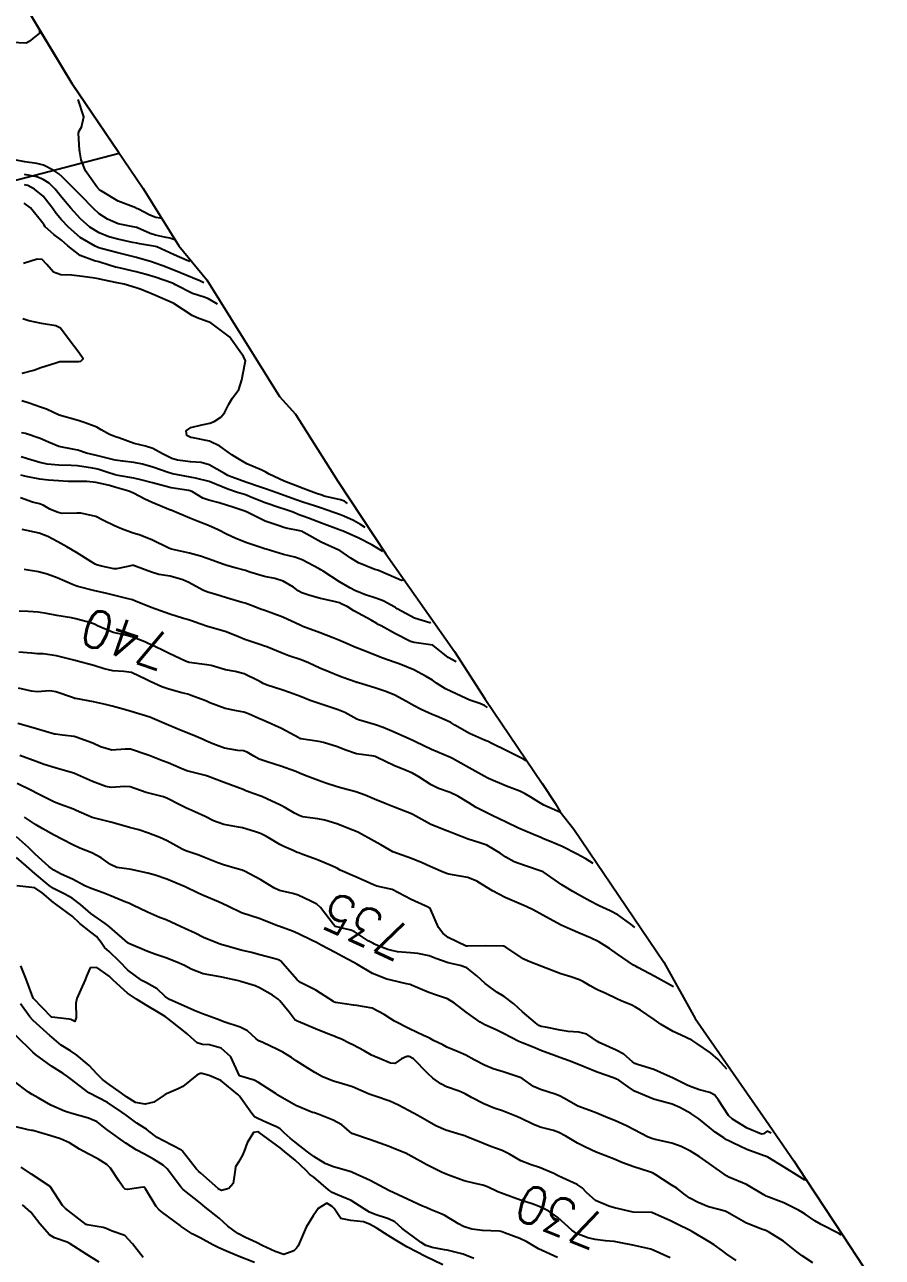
# Model space of a CAD drawing. Header units: metres. Extents: x 298520 to 308411, y 7433745 to 7450750.
# Drawn here: x 305500.2 to 305591.3, y 7436539.2 to 7436670.2 of the extents above; entities that cross this region are included whole.
import ezdxf
from ezdxf.enums import TextEntityAlignment as Align

# ---------------------------------------------------------------- set-up
doc = ezdxf.new("R2010")
doc.units = ezdxf.units.M
doc.header["$LTSCALE"] = 10
for name, color, linetype in [('Area', 45, 'Continuous'), ('Cotas', 45, 'Continuous'), ('Curvas de Nivel 1m', 11, 'Continuous'), ('Curvas de Nivel 5m', 15, 'Continuous'), ('Edificações', 30, 'Continuous')]:
    doc.layers.add(name, color=color, linetype=linetype)
doc.styles.add('Style-STANDARD', font='STANDARD.shx')

msp = doc.modelspace()

# ---------------------------------------------------------------- linework, layer by layer
at = {"layer": 'Area'}
msp.add_polyline3d([(305500.79, 7436671.33, 761.08), (305505.23, 7436663.94, 752.7), (305512.78, 7436652.8, 760.01), (305516.58, 7436646.73, 759.08), (305519.53, 7436643.1, 748.16), (305527.26, 7436630.69, 748.25), (305528.96, 7436628.82, 748.74), (305533.46, 7436621.7, 747.2), (305538.58, 7436613.96, 747.72), (305545.85, 7436603.59, 742.25), (305549.13, 7436598.51, 741.14), (305555.17, 7436589.56, 739.63), (305556.55, 7436587.48, 739.38), (305557.11, 7436586.56, 739.05), (305558.56, 7436584.7, 738.72), (305568.11, 7436570.58, 736.72), (305571.46, 7436564.56, 735.81), (305578.95, 7436553.75, 734.19), (305581.93, 7436549.45, 744.08), (305583.21, 7436547.5, 745.59), (305587.19, 7436541.48, 732.2), (305591.34, 7436535.1, 731.09)], dxfattribs=at)
at = {"layer": 'Curvas de Nivel 1m', "flags": 128}
for points, elevation in [([(305501.75, 7436669.56), (305501.76, 7436669.34), (305501.04, 7436668.76), (305500.67, 7436668.44), (305500.34, 7436668.28), (305498.8, 7436668.32), (305498.34, 7436668.4), (305498.03, 7436668.48), (305496.34, 7436668.79), (305496.21, 7436668.82), (305494.35, 7436669.63), (305493.48, 7436669.98), (305492.36, 7436670.36)], 753), ([(305514.76, 7436649.62), (305514.58, 7436649.66), (305514.11, 7436649.72), (305513.5, 7436649.99), (305512.28, 7436650.63), (305512.12, 7436650.7), (305512.01, 7436650.75), (305510.14, 7436651.47), (305508.24, 7436652.59), (305508.15, 7436652.66), (305508.13, 7436652.68), (305507.84, 7436653), (305506.64, 7436654.7), (305506.19, 7436655.87), (305506.04, 7436656.7), (305506.01, 7436656.9), (305505.92, 7436658.7), (305505.97, 7436658.96), (305506.23, 7436659.35), (305506.48, 7436660.45), (305505.88, 7436662.28)], 753), ([(305516.25, 7436647.33), (305515.62, 7436647.54), (305515.04, 7436647.64), (305514.1, 7436647.85), (305513.52, 7436648.03), (305512.18, 7436648.63), (305512.13, 7436648.66), (305512.1, 7436648.67), (305512.06, 7436648.68), (305510.11, 7436649.05), (305508.99, 7436649.54), (305508.12, 7436650.14), (305507.49, 7436650.69), (305506.14, 7436652.06), (305505.51, 7436652.71), (305504.17, 7436654.06), (305503.81, 7436654.37), (305503.28, 7436654.73), (305502.18, 7436655.3), (305501.47, 7436655.47), (305500.19, 7436655.65), (305499.09, 7436655.88)], 752), ([(305517.74, 7436645.04), (305517.47, 7436645.16), (305516.07, 7436645.77), (305514.22, 7436646.6), (305514.08, 7436646.64), (305512.38, 7436646.92), (305512.09, 7436646.99), (305511.64, 7436647.09), (305510.09, 7436647.42), (305509.12, 7436647.69), (305508.1, 7436648.1), (305507.11, 7436648.69), (305506.11, 7436649.58), (305505.1, 7436650.71), (305504.14, 7436651.85), (305503.42, 7436652.73), (305502.79, 7436653.37), (305502.16, 7436653.79), (305501.47, 7436654.06), (305500.17, 7436654.3)], 751), ([(305520.67, 7436640.52), (305519.73, 7436641.1), (305519.28, 7436641.27), (305518.02, 7436641.66), (305516.23, 7436642.58), (305516.03, 7436642.68), (305515.88, 7436642.74), (305514.04, 7436643.4), (305513.11, 7436643.68), (305512.05, 7436643.96), (305510.36, 7436644.34), (305510.05, 7436644.4), (305509.84, 7436644.44), (305509.15, 7436644.66), (305508.06, 7436645.01), (305507.61, 7436645.13), (305506.07, 7436645.7), (305504.76, 7436646.71), (305504.09, 7436647.31), (305503.29, 7436647.92), (305502.36, 7436648.75), (305502.25, 7436648.9), (305502.11, 7436649.14), (305500.81, 7436650.76), (305500.13, 7436651.25)], 749), ([(305534.51, 7436619.34), (305534.37, 7436619.43), (305534.16, 7436619.56), (305533.76, 7436619.71), (305532.02, 7436620.12), (305531.76, 7436620.2), (305531.21, 7436620.4), (305529.77, 7436620.93), (305528.96, 7436621.24), (305527.78, 7436621.7), (305526.17, 7436622.46), (305525.8, 7436622.67), (305525.4, 7436622.86), (305523.8, 7436623.55), (305523.2, 7436623.89), (305522.22, 7436624.5), (305521.82, 7436624.78), (305520.93, 7436625.42), (305519.83, 7436625.96), (305518.08, 7436626.32), (305517.84, 7436626.35), (305517.43, 7436626.56), (305517.36, 7436627.05), (305517.85, 7436627.39), (305519, 7436627.68), (305519.86, 7436627.86), (305520.33, 7436628.05), (305521.03, 7436628.52), (305521.43, 7436628.95), (305521.88, 7436629.9), (305522.25, 7436630.5), (305522.93, 7436631.46), (305523.27, 7436632.49), (305523.58, 7436634.14), (305523.64, 7436634.48), (305523.46, 7436634.97), (305521.97, 7436637.05), (305519.98, 7436638.53), (305518.51, 7436639.08), (305517.99, 7436639.32), (305516.04, 7436640.58), (305516, 7436640.6), (305515.96, 7436640.62), (305514.02, 7436641.47), (305512.58, 7436642.07), (305512.03, 7436642.27), (305510.77, 7436642.64), (305510.03, 7436642.8), (305508.48, 7436643.12), (305508.04, 7436643.22), (305507.41, 7436643.31), (305506.04, 7436643.5), (305505.15, 7436643.6), (305504.04, 7436643.64), (305503.24, 7436643.93), (305502.54, 7436644.74), (305502.06, 7436645.27), (305501.53, 7436645.29), (305500.05, 7436644.85)], 748), ([(305499.92, 7436633.17), (305501.17, 7436633.51), (305501.92, 7436633.77), (305503.49, 7436634.28), (305503.93, 7436634.41), (305504.21, 7436634.43), (305505.93, 7436634.43), (305506.16, 7436634.47), (305506.42, 7436634.7), (305505.94, 7436635.38), (305504.92, 7436636.71), (305503.98, 7436637.96), (305503.48, 7436638.23), (305501.98, 7436638.45), (305500.63, 7436638.76), (305499.98, 7436638.97)], 747), ([(305536.39, 7436616.78), (305535.89, 7436617.1), (305535.14, 7436617.53), (305534.11, 7436617.99), (305533.74, 7436618.13), (305533.05, 7436618.38), (305531.75, 7436618.82), (305531.11, 7436619.03), (305529.75, 7436619.48), (305529.05, 7436619.72), (305527.76, 7436620.16), (305526.97, 7436620.45), (305525.77, 7436620.88), (305525.15, 7436621.09), (305523.78, 7436621.56), (305522.13, 7436622.16), (305521.79, 7436622.3), (305521.41, 7436622.51), (305519.8, 7436623.45), (305518.94, 7436623.68), (305517.8, 7436623.76), (305516.43, 7436623.95), (305515.81, 7436624.12), (305514.85, 7436624.59), (305513.82, 7436625.17), (305513.03, 7436625.41), (305511.83, 7436625.72), (305510.18, 7436626.31), (305509.84, 7436626.42), (305509.2, 7436626.66), (305508.33, 7436627.16), (305507.85, 7436627.44), (305506.62, 7436627.92), (305505.86, 7436628.15), (305503.86, 7436628.72), (305502.49, 7436629.36), (305501.87, 7436629.58), (305500.65, 7436629.99), (305499.88, 7436630.23)], 747), ([(305538.26, 7436614.21), (305537.42, 7436614.73), (305537.09, 7436614.94), (305535.71, 7436615.65), (305534.04, 7436616.37), (305533.72, 7436616.49), (305533.54, 7436616.55), (305531.73, 7436617.25), (305530.36, 7436617.78), (305529.74, 7436617.99), (305529.43, 7436618.1), (305528.61, 7436618.43), (305527.97, 7436618.66), (305527.75, 7436618.74), (305527.31, 7436618.88), (305525.75, 7436619.39), (305524.23, 7436620.01), (305523.76, 7436620.2), (305523.55, 7436620.27), (305522.79, 7436620.49), (305521.77, 7436620.85), (305521.18, 7436621.11), (305519.78, 7436621.65), (305518.33, 7436622.01), (305517.79, 7436622.13), (305515.88, 7436622.49), (305515.79, 7436622.51), (305515.53, 7436622.58), (305513.8, 7436623.18), (305512.7, 7436623.51), (305511.8, 7436623.69), (305510.63, 7436623.81), (305509.81, 7436623.95), (305509.24, 7436624.09), (305507.81, 7436624.42), (305506.75, 7436624.69), (305505.82, 7436624.98), (305505.45, 7436625.07), (305503.82, 7436625.4), (305502.73, 7436625.84), (305501.84, 7436626.24), (305500.26, 7436626.77), (305499.84, 7436626.83)], 746), ([(305543.34, 7436606.66), (305543.23, 7436606.63), (305541.61, 7436607.12), (305539.78, 7436608.13), (305539.62, 7436608.23), (305539.59, 7436608.26), (305539.52, 7436608.29), (305538.3, 7436608.98), (305537.63, 7436609.23), (305536.31, 7436609.66), (305535.64, 7436609.92), (305535.35, 7436610.05), (305534.74, 7436610.35), (305533.65, 7436611), (305531.92, 7436612.13), (305531.67, 7436612.29), (305531.48, 7436612.39), (305529.68, 7436613.35), (305528.89, 7436613.63), (305527.69, 7436613.9), (305525.84, 7436614.46), (305525.69, 7436614.51), (305525.61, 7436614.55), (305523.7, 7436615.19), (305522.57, 7436615.64), (305521.72, 7436616.03), (305520.74, 7436616.52), (305519.73, 7436617), (305518.62, 7436617.43), (305517.74, 7436617.78), (305515.83, 7436618.58), (305515.74, 7436618.61), (305515.69, 7436618.63), (305513.75, 7436619.44), (305512.94, 7436619.79), (305511.76, 7436620.42), (305511.26, 7436620.63), (305509.77, 7436621.08), (305509.2, 7436621.23), (305507.78, 7436621.55), (305506.8, 7436621.66), (305505.78, 7436621.67), (305504.82, 7436621.67), (305503.78, 7436621.73), (305502.72, 7436621.8), (305501.78, 7436621.91), (305500.36, 7436622.19), (305499.79, 7436622.33)], 744), ([(305546.04, 7436602.48), (305545.19, 7436602.96), (305543.57, 7436604.27), (305543.55, 7436604.27), (305541.58, 7436604.54), (305541.18, 7436604.67), (305539.59, 7436605.48), (305538.07, 7436606.31), (305537.77, 7436606.48), (305537.61, 7436606.57), (305537.01, 7436606.92), (305535.62, 7436607.65), (305535.17, 7436607.9), (305534.45, 7436608.36), (305533.89, 7436608.63), (305533.63, 7436608.75), (305533.08, 7436608.92), (305531.63, 7436609.23), (305530.49, 7436609.55), (305529.64, 7436609.84), (305529.26, 7436610.04), (305528.74, 7436610.42), (305527.65, 7436611.08), (305526.76, 7436611.35), (305525.66, 7436611.55), (305524.12, 7436612.03), (305523.67, 7436612.19), (305522.57, 7436612.5), (305521.68, 7436612.75), (305521.34, 7436612.85), (305519.68, 7436613.44), (305518.88, 7436613.74), (305517.69, 7436614.06), (305515.79, 7436614.48), (305515.69, 7436614.51), (305515.52, 7436614.58), (305513.71, 7436615.45), (305512.35, 7436615.98), (305511.72, 7436616.19), (305510.48, 7436616.64), (305509.73, 7436616.94), (305508.58, 7436617.52), (305507.74, 7436617.94), (305506.14, 7436618.3), (305505.74, 7436618.31), (305504.18, 7436618.28), (305503.74, 7436618.36), (305503.47, 7436618.46), (305502.87, 7436618.73), (305502.15, 7436619.15), (305501.75, 7436619.29), (305501.02, 7436619.48), (305499.75, 7436619.93)], 743), ([(305549.39, 7436597.64), (305549.05, 7436597.86), (305548.57, 7436598.05), (305547.51, 7436598.43), (305547.12, 7436598.59), (305545.51, 7436599.33), (305544.92, 7436599.64), (305543.97, 7436600.24), (305543.53, 7436600.53), (305542.87, 7436600.92), (305541.54, 7436601.64), (305539.98, 7436602.29), (305539.55, 7436602.43), (305538.16, 7436602.92), (305537.56, 7436603.16), (305536.21, 7436603.69), (305535.57, 7436603.94), (305535.29, 7436604.06), (305534.55, 7436604.36), (305533.58, 7436604.78), (305532.87, 7436605.09), (305531.59, 7436605.58), (305529.76, 7436606.25), (305529.6, 7436606.32), (305529.41, 7436606.41), (305528.17, 7436606.99), (305527.61, 7436607.24), (305526.38, 7436607.69), (305525.62, 7436607.97), (305525.26, 7436608.11), (305524.28, 7436608.48), (305523.8, 7436608.66), (305523.63, 7436608.72), (305523.31, 7436608.81), (305521.63, 7436609.3), (305520.52, 7436609.64), (305519.64, 7436609.9), (305519.18, 7436610.08), (305518.33, 7436610.55), (305517.65, 7436610.93), (305517, 7436611.22), (305515.66, 7436611.59), (305514.46, 7436611.79), (305513.66, 7436612.01), (305512.05, 7436612.62), (305511.77, 7436612.73), (305511.67, 7436612.75), (305511.56, 7436612.74), (305511.14, 7436612.64), (305509.94, 7436612.38), (305509.67, 7436612.38), (305508.36, 7436612.67), (305507.82, 7436612.82), (305507.67, 7436612.89), (305507.2, 7436613.16), (305505.69, 7436614.11), (305504.66, 7436614.71), (305503.7, 7436615.25), (305502.63, 7436615.81), (305501.71, 7436616.16), (305499.93, 7436616.56)], 742), ([(305553.54, 7436591.97), (305553.5, 7436591.98), (305553.43, 7436592.01), (305553.19, 7436592.13), (305551.44, 7436593.02), (305549.76, 7436593.86), (305549.45, 7436594.02), (305549.35, 7436594.07), (305549.04, 7436594.18), (305547.46, 7436594.87), (305545.92, 7436595.77), (305545.48, 7436596.04), (305545.1, 7436596.23), (305543.95, 7436596.7), (305543.49, 7436596.9), (305542.32, 7436597.43), (305541.5, 7436597.85), (305540.75, 7436598.28), (305539.51, 7436598.95), (305538.56, 7436599.35), (305537.52, 7436599.69), (305535.57, 7436600.29), (305535.52, 7436600.3), (305535.5, 7436600.31), (305535.4, 7436600.34), (305534, 7436600.83), (305533.53, 7436601.01), (305532.5, 7436601.42), (305531.54, 7436601.83), (305530.34, 7436602.4), (305529.56, 7436602.7), (305528.26, 7436603.13), (305527.56, 7436603.41), (305525.94, 7436604.08), (305525.57, 7436604.21), (305525.38, 7436604.27), (305524.74, 7436604.47), (305523.58, 7436604.88), (305522.92, 7436605.16), (305521.59, 7436605.69), (305519.99, 7436606.14), (305519.6, 7436606.25), (305518.8, 7436606.54), (305517.91, 7436606.86), (305517.61, 7436606.95), (305517.07, 7436607.11), (305515.61, 7436607.56), (305514.12, 7436608.09), (305513.62, 7436608.27), (305513.38, 7436608.36), (305512.76, 7436608.61), (305511.96, 7436608.96), (305511.63, 7436609.08), (305511.04, 7436609.22), (305509.63, 7436609.58), (305508.77, 7436609.8), (305507.64, 7436610.04), (305505.85, 7436610.49), (305505.64, 7436610.56), (305505.28, 7436610.7), (305503.65, 7436611.42), (305502.57, 7436611.83), (305501.66, 7436612.05), (305500.12, 7436612.31)], 741), ([(305560.61, 7436581.07), (305559.81, 7436581.54), (305559.31, 7436581.83), (305558.9, 7436582.06), (305557.32, 7436582.87), (305555.98, 7436583.44), (305555.33, 7436583.69), (305555.03, 7436583.81), (305554.26, 7436584.12), (305553.34, 7436584.51), (305552.67, 7436584.81), (305551.35, 7436585.43), (305549.88, 7436586.16), (305549.37, 7436586.41), (305548.18, 7436587), (305547.38, 7436587.49), (305546.23, 7436588.21), (305545.39, 7436588.59), (305544.17, 7436589.02), (305543.39, 7436589.4), (305542.07, 7436590.26), (305541.41, 7436590.66), (305540.74, 7436590.95), (305539.42, 7436591.47), (305537.66, 7436592.32), (305537.51, 7436592.39), (305537.43, 7436592.42), (305537.3, 7436592.45), (305535.44, 7436592.72), (305534.21, 7436593.13), (305533.44, 7436593.44), (305531.93, 7436593.9), (305531.45, 7436594.01), (305529.54, 7436594.32), (305529.45, 7436594.34), (305529.4, 7436594.36), (305529.31, 7436594.41), (305527.47, 7436595.39), (305525.74, 7436596.19), (305525.48, 7436596.3), (305525.08, 7436596.47), (305523.97, 7436596.96), (305523.49, 7436597.15), (305522.7, 7436597.29), (305521.49, 7436597.53), (305519.87, 7436598.15), (305519.5, 7436598.32), (305519.35, 7436598.38), (305518.93, 7436598.54), (305517.88, 7436598.93), (305517.51, 7436599.04), (305516.88, 7436599.2), (305515.51, 7436599.57), (305514.77, 7436599.85), (305513.52, 7436600.4), (305513.09, 7436600.61), (305511.53, 7436601.35), (305510.71, 7436601.46), (305509.54, 7436601.54), (305508.64, 7436601.76), (305507.55, 7436602.12), (305505.65, 7436602.6), (305505.55, 7436602.63), (305505.28, 7436602.7), (305503.56, 7436603.14), (305502.15, 7436603.33), (305501.56, 7436603.36), (305500.92, 7436603.4), (305499.56, 7436603.53)], 739), ([(305565.03, 7436574.26), (305564.6, 7436574.62), (305563.24, 7436575.59), (305562.42, 7436576.02), (305561.25, 7436576.55), (305560.27, 7436577.06), (305559.26, 7436577.61), (305558.43, 7436578.07), (305557.27, 7436578.79), (305555.39, 7436580.1), (305555.28, 7436580.16), (305555.17, 7436580.21), (305553.29, 7436580.83), (305552.2, 7436581.24), (305551.31, 7436581.72), (305550.71, 7436582.16), (305549.32, 7436582.99), (305548.44, 7436583.3), (305547.33, 7436583.65), (305545.88, 7436584.21), (305545.34, 7436584.42), (305545.04, 7436584.52), (305543.35, 7436585.19), (305541.43, 7436586.27), (305541.36, 7436586.31), (305541.29, 7436586.34), (305539.37, 7436587.09), (305538.49, 7436587.42), (305537.38, 7436587.88), (305536.37, 7436588.33), (305535.39, 7436588.68), (305534.05, 7436589.02), (305533.39, 7436589.19), (305532.2, 7436589.58), (305531.4, 7436589.86), (305530.01, 7436590.4), (305529.41, 7436590.65), (305529.01, 7436590.82), (305527.42, 7436591.41), (305526.05, 7436591.82), (305525.43, 7436592.03), (305525.12, 7436592.16), (305524.55, 7436592.47), (305523.85, 7436592.9), (305523.44, 7436593.04), (305522.85, 7436593.08), (305521.44, 7436593.3), (305520.2, 7436593.77), (305519.45, 7436594.11), (305519.16, 7436594.24), (305518.42, 7436594.55), (305517.46, 7436594.94), (305516.83, 7436595.2), (305515.47, 7436595.75), (305513.48, 7436596.61), (305511.49, 7436597.23), (305510.66, 7436597.47), (305509.49, 7436597.78), (305508.79, 7436597.95), (305507.5, 7436598.23), (305505.62, 7436598.58), (305505.5, 7436598.61), (305505.28, 7436598.7), (305503.51, 7436599.31), (305502.85, 7436599.4), (305501.51, 7436599.32), (305500.9, 7436599.37), (305499.52, 7436599.71)], 738), ([(305569.14, 7436567.94), (305567.15, 7436569.05), (305565.36, 7436569.98), (305565.16, 7436570.09), (305564.89, 7436570.26), (305563.18, 7436571.42), (305562.34, 7436572.02), (305561.2, 7436572.74), (305560.32, 7436573.16), (305559.21, 7436573.62), (305558.16, 7436574.07), (305557.22, 7436574.51), (305556.34, 7436574.97), (305555.24, 7436575.57), (305554.24, 7436576.12), (305553.57, 7436576.45), (305553.25, 7436576.59), (305552.48, 7436576.91), (305551.26, 7436577.45), (305549.92, 7436578.16), (305549.27, 7436578.55), (305548.24, 7436579.16), (305547.28, 7436579.56), (305545.64, 7436579.85), (305545.28, 7436579.91), (305545.03, 7436579.98), (305544.43, 7436580.23), (305543.29, 7436580.75), (305542.42, 7436581.13), (305541.3, 7436581.58), (305539.31, 7436582.29), (305538.04, 7436583.03), (305537.32, 7436583.43), (305535.67, 7436584.34), (305535.34, 7436584.5), (305535.08, 7436584.6), (305533.35, 7436585.28), (305532.07, 7436585.67), (305531.35, 7436585.79), (305529.73, 7436586.03), (305529.36, 7436586.15), (305528.85, 7436586.42), (305527.9, 7436586.97), (305527.37, 7436587.24), (305525.91, 7436587.92), (305525.38, 7436588.17), (305525.17, 7436588.25), (305524.56, 7436588.47), (305523.7, 7436588.79), (305523.39, 7436588.92), (305522.72, 7436589.17), (305521.4, 7436589.67), (305519.6, 7436590.34), (305519.41, 7436590.4), (305518.85, 7436590.54), (305517.69, 7436590.83), (305517.42, 7436590.92), (305516.83, 7436591.15), (305515.42, 7436591.74), (305514.82, 7436591.98), (305513.43, 7436592.53), (305513.21, 7436592.61), (305511.44, 7436593.2), (305510.87, 7436593.2), (305509.44, 7436593.09), (305508.24, 7436593.46), (305507.44, 7436593.86), (305505.65, 7436594.5), (305505.45, 7436594.54), (305504.22, 7436594.71), (305503.45, 7436594.8), (305503.35, 7436594.82), (305501.46, 7436595.37), (305500.6, 7436595.62), (305499.47, 7436595.94)], 737), ([(305574.82, 7436559.2), (305573.88, 7436560.21), (305573.06, 7436560.91), (305571.62, 7436561.9), (305571.08, 7436562.26), (305569.96, 7436562.8), (305569.09, 7436563.2), (305567.84, 7436563.95), (305567.1, 7436564.46), (305565.62, 7436565.47), (305565.12, 7436565.79), (305564.71, 7436565.99), (305563.57, 7436566.45), (305563.13, 7436566.65), (305561.89, 7436567.26), (305561.14, 7436567.6), (305560.84, 7436567.73), (305560.27, 7436568.04), (305559.56, 7436568.47), (305559.15, 7436568.69), (305558.22, 7436569), (305557.16, 7436569.34), (305555.16, 7436570.1), (305553.71, 7436570.66), (305553.18, 7436570.93), (305551.34, 7436572.15), (305551.19, 7436572.23), (305551.09, 7436572.26), (305549.19, 7436572.3), (305547.25, 7436572.26), (305547.19, 7436572.26), (305547.11, 7436572.28), (305545.2, 7436573.19), (305544.61, 7436573.63), (305544.16, 7436574.24), (305543.36, 7436576.13), (305543.32, 7436576.25), (305543.28, 7436576.29), (305543.24, 7436576.31), (305543.13, 7436576.36), (305541.25, 7436577.23), (305539.26, 7436578.29), (305537.61, 7436578.66), (305537.27, 7436578.77), (305536.47, 7436579.14), (305535.28, 7436579.68), (305533.71, 7436580.36), (305533.43, 7436580.51), (305533.3, 7436580.58), (305532.9, 7436580.77), (305531.3, 7436581.46), (305529.66, 7436582.05), (305529.31, 7436582.17), (305529.13, 7436582.23), (305528.71, 7436582.42), (305527.73, 7436582.85), (305527.32, 7436583.07), (305525.87, 7436583.91), (305525.33, 7436584.19), (305525.14, 7436584.27), (305524.6, 7436584.47), (305523.34, 7436584.85), (305522.9, 7436584.93), (305521.34, 7436585.2), (305520.27, 7436585.6), (305519.36, 7436586.04), (305518.26, 7436586.55), (305517.63, 7436586.82), (305517.37, 7436586.94), (305516.61, 7436587.32), (305515.38, 7436587.98), (305514.93, 7436588.14), (305513.38, 7436588.52), (305513.09, 7436588.61), (305511.39, 7436589.19), (305510.8, 7436589.23), (305509.39, 7436589.12), (305508.82, 7436589.23), (305507.4, 7436589.78), (305505.48, 7436590.63), (305505.41, 7436590.66), (305505.26, 7436590.7), (305503.42, 7436591.22), (305502.27, 7436591.59), (305501.42, 7436591.88), (305499.67, 7436592.52)], 736), ([(305583.16, 7436547.37), (305583.07, 7436547.42), (305582.9, 7436547.52), (305582.5, 7436547.77), (305580.92, 7436548.78), (305579.17, 7436549.82), (305578.93, 7436549.93), (305578.79, 7436549.97), (305576.94, 7436550.65), (305575.45, 7436551.35), (305574.95, 7436551.59), (305574.77, 7436551.68), (305574.49, 7436551.87), (305573.57, 7436552.5), (305572.96, 7436552.99), (305571.83, 7436553.9), (305570.98, 7436554.46), (305569.8, 7436555.12), (305569, 7436555.45), (305567.16, 7436555.96), (305567, 7436556.01), (305566.93, 7436556.03), (305565.01, 7436556.86), (305564.33, 7436557.31), (305563.33, 7436558.01), (305563.03, 7436558.17), (305562.77, 7436558.27), (305561.04, 7436558.88), (305559.65, 7436559.44), (305559.05, 7436559.7), (305558.07, 7436560.07), (305557.06, 7436560.44), (305556.51, 7436560.63), (305555.06, 7436561.17), (305554.41, 7436561.45), (305553.07, 7436561.98), (305552.71, 7436562.13), (305551.08, 7436562.98), (305550.3, 7436563.38), (305549.09, 7436563.91), (305548.58, 7436564.19), (305547.11, 7436565.26), (305545.88, 7436566.21), (305545.13, 7436566.65), (305543.96, 7436567.06), (305543.13, 7436567.34), (305541.29, 7436568.12), (305541.14, 7436568.18), (305540.76, 7436568.27), (305539.15, 7436568.64), (305538.69, 7436568.76), (305537.16, 7436569.37), (305535.49, 7436570.34), (305535.17, 7436570.53), (305533.97, 7436571.15), (305533.19, 7436571.59), (305531.71, 7436572.38), (305531.2, 7436572.64), (305530.73, 7436572.86), (305529.2, 7436573.61), (305528.65, 7436573.87), (305527.21, 7436574.38), (305527.04, 7436574.44), (305525.22, 7436575.18), (305524.21, 7436575.49), (305523.23, 7436575.8), (305521.77, 7436576.5), (305521.25, 7436576.77), (305520.78, 7436576.98), (305519.25, 7436577.6), (305518.62, 7436577.91), (305517.26, 7436578.56), (305515.28, 7436579.4), (305514.06, 7436579.82), (305513.28, 7436580.02), (305511.5, 7436580.41), (305511.29, 7436580.45), (305509.97, 7436580.64), (305509.3, 7436580.93), (305508.31, 7436581.67), (305507.31, 7436582.2), (305506.05, 7436582.69), (305505.32, 7436583.04), (305504.22, 7436583.62), (305503.33, 7436584.08), (305502.12, 7436584.74), (305501.34, 7436585.21), (305500.15, 7436585.97)], 734), ([(305586.9, 7436541.61), (305586.9, 7436541.58), (305586.83, 7436541.62), (305586.79, 7436541.68), (305586.73, 7436541.72), (305584.84, 7436542.67), (305584.15, 7436543.06), (305583.13, 7436543.77), (305582.86, 7436543.95), (305582.43, 7436544.2), (305580.87, 7436544.98), (305579, 7436545.7), (305578.88, 7436545.74), (305578.75, 7436545.82), (305576.89, 7436546.92), (305575.04, 7436547.72), (305574.9, 7436547.78), (305574.85, 7436547.81), (305574.78, 7436547.86), (305572.92, 7436549.17), (305571.86, 7436549.9), (305570.94, 7436550.46), (305569.97, 7436550.95), (305568.95, 7436551.32), (305567.19, 7436551.72), (305566.95, 7436551.78), (305566.46, 7436551.96), (305564.96, 7436552.73), (305564.14, 7436553.17), (305562.97, 7436553.69), (305562.17, 7436554.02), (305560.98, 7436554.52), (305560.24, 7436554.78), (305558.99, 7436555.27), (305557.55, 7436556.07), (305557.01, 7436556.36), (305556.56, 7436556.53), (305555.01, 7436557.03), (305554.25, 7436557.35), (305553.17, 7436558.13), (305553.02, 7436558.23), (305552.86, 7436558.29), (305551.03, 7436558.89), (305549.96, 7436559.24), (305549.04, 7436559.61), (305547.96, 7436560.19), (305547.06, 7436560.68), (305546.24, 7436561.03), (305545.07, 7436561.54), (305544.61, 7436561.77), (305543.63, 7436562.24), (305543.27, 7436562.44), (305543.08, 7436562.54), (305542.56, 7436562.77), (305541.08, 7436563.47), (305539.49, 7436564.29), (305539.1, 7436564.53), (305538.41, 7436564.99), (305537.11, 7436565.66), (305535.49, 7436565.96), (305535.12, 7436566), (305533.22, 7436566.27), (305533.12, 7436566.3), (305533, 7436566.37), (305531.13, 7436567.59), (305529.5, 7436568.41), (305529.15, 7436568.67), (305527.64, 7436570.43), (305527.41, 7436570.67), (305527.18, 7436570.81), (305526.67, 7436570.96), (305525.18, 7436571.36), (305524.3, 7436571.59), (305523.19, 7436571.85), (305521.33, 7436572.37), (305521.19, 7436572.41), (305520.87, 7436572.51), (305519.2, 7436573.2), (305518.29, 7436573.63), (305517.21, 7436574.14), (305516.3, 7436574.57), (305515.22, 7436575.05), (305514.51, 7436575.3), (305513.23, 7436575.87), (305511.67, 7436576.63), (305511.24, 7436576.83), (305510.93, 7436576.95), (305509.25, 7436577.65), (305508.54, 7436577.95), (305507.26, 7436578.4), (305506.58, 7436578.69), (305505.27, 7436579.38), (305504.08, 7436579.92), (305503.29, 7436580.35), (305502.74, 7436580.74), (305501.31, 7436582.06), (305500.58, 7436582.76), (305499.32, 7436583.89)], 733), ([(305583.95, 7436538.6), (305582.81, 7436539.35), (305582.25, 7436539.78), (305580.82, 7436540.9), (305580.27, 7436541.24), (305579.33, 7436541.81), (305579.01, 7436541.99), (305578.84, 7436542.06), (305578.48, 7436542.19), (305576.84, 7436542.84), (305575.08, 7436543.86), (305574.85, 7436543.99), (305574.64, 7436544.08), (305572.86, 7436544.56), (305571.77, 7436545), (305570.88, 7436545.48), (305570.24, 7436545.92), (305569.48, 7436546.52), (305568.89, 7436546.89), (305567.25, 7436547.96), (305566.91, 7436548.16), (305566.58, 7436548.29), (305564.92, 7436548.81), (305563.64, 7436549.28), (305562.93, 7436549.57), (305561.83, 7436550.02), (305560.94, 7436550.38), (305559.78, 7436550.88), (305558.95, 7436551.33), (305557.69, 7436552.07), (305556.96, 7436552.46), (305556.39, 7436552.66), (305554.96, 7436553.03), (305554.19, 7436553.34), (305552.97, 7436553.94), (305552.55, 7436554.13), (305550.98, 7436554.75), (305550.1, 7436555.05), (305548.99, 7436555.5), (305547.68, 7436556.19), (305547.01, 7436556.56), (305546.38, 7436556.84), (305545.01, 7436557.32), (305544.41, 7436557.63), (305543.55, 7436558.24), (305543.03, 7436558.73), (305541.51, 7436560.27), (305541.06, 7436560.52), (305540.79, 7436560.54), (305540.23, 7436560.28), (305539.54, 7436559.79), (305539.05, 7436559.81), (305537.88, 7436560.31), (305537.3, 7436560.56), (305537.06, 7436560.68), (305536.27, 7436561.12), (305535.07, 7436561.77), (305534.68, 7436561.96), (305533.86, 7436562.36), (305533.3, 7436562.6), (305533.08, 7436562.68), (305532.59, 7436562.86), (305531.08, 7436563.47), (305529.25, 7436564.25), (305529.09, 7436564.32), (305529.03, 7436564.35), (305528.95, 7436564.41), (305528.29, 7436565.24), (305527.29, 7436566.44), (305527.22, 7436566.53), (305527.12, 7436566.64), (305526.52, 7436567.05), (305525.14, 7436567.85), (305524.7, 7436568.03), (305523.27, 7436568.49), (305523.14, 7436568.52), (305523.1, 7436568.54), (305521.15, 7436568.98), (305520.59, 7436569.07), (305519.15, 7436569.32), (305517.88, 7436569.83), (305517.17, 7436570.2), (305516.37, 7436570.57), (305515.18, 7436571.03), (305514.01, 7436571.42), (305513.18, 7436571.73), (305511.26, 7436572.56), (305511.19, 7436572.6), (305511.15, 7436572.63), (305509.21, 7436574.32), (305509.02, 7436574.47), (305508.73, 7436574.66), (305507.23, 7436575.74), (305506.13, 7436576.69), (305505.25, 7436577.35), (305504.38, 7436577.84), (305503.26, 7436578.4), (305502.78, 7436578.73), (305501.28, 7436579.98), (305500.39, 7436580.76), (305499.3, 7436581.69)], 732), ([(305575.8, 7436538.84), (305574.81, 7436539.53), (305574.34, 7436539.87), (305573.45, 7436540.51), (305572.82, 7436540.91), (305571.15, 7436541.91), (305570.83, 7436542.07), (305569.6, 7436542.69), (305568.84, 7436543.08), (305566.85, 7436543.96), (305564.85, 7436543.98), (305562.86, 7436544.45), (305562.26, 7436544.62), (305560.87, 7436545.24), (305559.94, 7436546.04), (305559.42, 7436546.58), (305558.89, 7436546.92), (305557.33, 7436547.64), (305556.9, 7436547.86), (305556.42, 7436548.08), (305554.91, 7436548.72), (305554, 7436549.03), (305552.92, 7436549.46), (305551.7, 7436550.14), (305550.94, 7436550.53), (305549.74, 7436550.96), (305548.94, 7436551.27), (305547.12, 7436552.03), (305546.95, 7436552.09), (305546.58, 7436552.2), (305544.96, 7436552.7), (305543.88, 7436553.15), (305542.97, 7436553.68), (305541.96, 7436554.26), (305540.98, 7436554.79), (305539.92, 7436555.36), (305539, 7436555.79), (305537.45, 7436556.32), (305537, 7436556.46), (305536.79, 7436556.53), (305535.01, 7436557.31), (305534.23, 7436557.57), (305533.02, 7436557.91), (305531.83, 7436558.38), (305531.03, 7436558.82), (305529.98, 7436559.46), (305529.05, 7436560.06), (305528.53, 7436560.42), (305527.62, 7436560.99), (305527.06, 7436561.27), (305525.51, 7436562.01), (305525.07, 7436562.21), (305524.92, 7436562.31), (305524.75, 7436562.46), (305523.88, 7436563.28), (305523.08, 7436563.67), (305521.37, 7436564.23), (305521.09, 7436564.34), (305520.63, 7436564.51), (305519.1, 7436565.07), (305518.21, 7436565.44), (305517.11, 7436565.93), (305515.57, 7436566.58), (305515.13, 7436566.91), (305514.27, 7436567.73), (305513.14, 7436568.36), (305512.64, 7436568.62), (305511.16, 7436569.72), (305510.26, 7436570.64), (305509.18, 7436571.68), (305508.67, 7436572.14), (305508.31, 7436572.66), (305507.82, 7436573.29), (305507.2, 7436573.76), (305506.06, 7436574.69), (305505.22, 7436575.44), (305503.51, 7436576.73), (305503.34, 7436576.83), (305503.24, 7436576.9), (305502.05, 7436577.95), (305501.26, 7436578.46), (305499.35, 7436578.68)], 731), ([(305556.8, 7436539.17), (305554.81, 7436540.1), (305553.54, 7436540.84), (305552.82, 7436541.17), (305551.19, 7436541.79), (305550.83, 7436541.92), (305550.63, 7436541.95), (305548.83, 7436542.02), (305547.7, 7436542.19), (305546.84, 7436542.46), (305546.31, 7436542.73), (305544.85, 7436543.62), (305544.44, 7436543.82), (305543.4, 7436544.24), (305542.86, 7436544.47), (305542.47, 7436544.64), (305540.87, 7436545.35), (305538.88, 7436546.3), (305536.89, 7436547.36), (305535.03, 7436548.21), (305534.9, 7436548.27), (305534.85, 7436548.29), (305534.65, 7436548.34), (305533.27, 7436548.73), (305532.91, 7436548.83), (305532.13, 7436549.16), (305530.93, 7436549.9), (305530.24, 7436550.4), (305528.94, 7436551.42), (305528.39, 7436551.86), (305527.75, 7436552.43), (305527.35, 7436552.83), (305526.96, 7436553.05), (305525.89, 7436553.52), (305524.97, 7436553.93), (305524.62, 7436554.12), (305524.33, 7436554.47), (305523, 7436556.3), (305522.84, 7436556.49), (305521.02, 7436557.98), (305519.8, 7436558.52), (305519.03, 7436558.71), (305518.83, 7436558.73), (305518.5, 7436558.54), (305517.01, 7436557.36), (305516.49, 7436557.08), (305515.27, 7436556.58), (305515.1, 7436556.48), (305515, 7436556.42), (305513.9, 7436555.68), (305512.99, 7436555.45), (305511.95, 7436555.66), (305511, 7436556.25), (305510.47, 7436556.64), (305509.01, 7436557.67), (305508.45, 7436558.09), (305507.88, 7436558.67), (305507.04, 7436559.59), (305505.73, 7436560.69), (305505.06, 7436561.12), (305504.08, 7436561.73), (305503.07, 7436562.58), (305502.91, 7436562.73), (305501.09, 7436564.35), (305500.73, 7436564.75), (305499.75, 7436566.12)], 729), ([(305547.92, 7436539.06), (305546.8, 7436539.53), (305545.09, 7436539.94), (305544.81, 7436539.98), (305543.5, 7436540.24), (305542.96, 7436540.39), (305542.81, 7436540.45), (305542.32, 7436540.75), (305540.83, 7436541.86), (305540.58, 7436542.03), (305540.26, 7436542.28), (305539.51, 7436542.96), (305538.84, 7436543.28), (305537.44, 7436543.72), (305536.85, 7436543.98), (305536.28, 7436544.33), (305534.87, 7436545.21), (305533.43, 7436545.81), (305532.88, 7436546.07), (305532.49, 7436546.37), (305530.9, 7436547.72), (305530.51, 7436548), (305530.11, 7436548.4), (305528.92, 7436549.52), (305527.81, 7436550.43), (305527.33, 7436550.83), (305526.94, 7436551.12), (305525.11, 7436552.46), (305524.95, 7436552.51), (305524.5, 7436552.47), (305523.84, 7436551.37), (305523.52, 7436550.48), (305523.35, 7436550.06), (305522.92, 7436549.3), (305522.61, 7436548.79), (305522.56, 7436548.49), (305522.36, 7436547.02), (305521.87, 7436546.5), (305521.09, 7436546.3), (305520.88, 7436546.4), (305520.74, 7436546.51), (305518.9, 7436548.12), (305518.68, 7436548.31), (305518.46, 7436548.54), (305516.93, 7436550.52), (305516.87, 7436550.56), (305514.94, 7436551.56), (305514.26, 7436551.91), (305513.38, 7436552.6), (305513.15, 7436552.8), (305512.96, 7436552.91), (305512.12, 7436553.46), (305510.97, 7436554.29), (305510.51, 7436554.63), (305508.99, 7436555.65), (305507, 7436556.68), (305505.02, 7436558.2), (305504.73, 7436558.42), (305504.28, 7436558.71), (305503.03, 7436559.5), (305501.32, 7436560.75), (305501.06, 7436560.98), (305499.26, 7436562.77)], 728), ([(305544.63, 7436538.37), (305542.8, 7436539.28), (305540.86, 7436540.27), (305540.81, 7436540.3), (305539.57, 7436541.04), (305538.83, 7436541.51), (305537.53, 7436542.31), (305536.84, 7436542.7), (305536.21, 7436542.95), (305534.84, 7436543.1), (305533.79, 7436543.3), (305533.07, 7436544.37), (305532.86, 7436544.58), (305532.31, 7436544.93), (305531.38, 7436544.38), (305531.17, 7436544.07), (305530.85, 7436543.61), (305530.12, 7436542.4), (305529.56, 7436541.15), (305529.25, 7436540.41), (305529.08, 7436540.15), (305528.8, 7436539.87), (305527.74, 7436539.49), (305526.8, 7436539.8), (305525.43, 7436540.45), (305524.82, 7436540.75), (305523.64, 7436541.29), (305522.83, 7436541.71), (305521.78, 7436542.5), (305520.84, 7436543.35), (305519.38, 7436544.52), (305518.86, 7436544.93), (305517.04, 7436546.4), (305516.88, 7436546.53), (305516.85, 7436546.56), (305516.73, 7436546.71), (305515.32, 7436548.58), (305514.91, 7436548.99), (305513.89, 7436549.63), (305512.93, 7436550.14), (305512.05, 7436550.62), (305510.94, 7436551.32), (305509.06, 7436552.65), (305508.95, 7436552.74), (305507.88, 7436553.58), (305506.97, 7436553.97), (305505.19, 7436554.48), (305504.97, 7436554.53), (305504.84, 7436554.57), (305504.42, 7436554.71), (305502.98, 7436555.35), (305501.61, 7436556.13), (305501, 7436556.49), (305500.61, 7436556.75), (305499.01, 7436557.93)], 727), ([(305524.6, 7436538.65), (305522.8, 7436539.34), (305521.38, 7436539.93), (305520.81, 7436540.19), (305520.17, 7436540.52), (305518.82, 7436541.24), (305517.98, 7436541.69), (305516.83, 7436542.47), (305516.71, 7436542.56), (305514.85, 7436543.95), (305514.49, 7436544.22), (305514.16, 7436544.59), (305513.01, 7436546.48), (305512.92, 7436546.61), (305512.91, 7436546.63), (305512.88, 7436546.65), (305512.84, 7436546.66), (305512.54, 7436546.61), (305511.13, 7436546.38), (305510.88, 7436546.43), (305510.65, 7436546.63), (305510.21, 7436547.32), (305509.31, 7436548.65), (305508.91, 7436549.07), (305507.95, 7436549.64), (305506.93, 7436550.17), (305506.02, 7436550.69), (305504.94, 7436551.34), (305504.01, 7436551.78), (305502.95, 7436552.1), (305501.05, 7436552.65), (305500.95, 7436552.67), (305500.57, 7436552.75), (305498.96, 7436553.12)], 726), ([(305508.1, 7436538.66), (305506.79, 7436539.47), (305504.92, 7436540.7), (305504.81, 7436540.76), (305503.34, 7436541.25), (305502.82, 7436541.56), (305501.79, 7436542.74), (305500.85, 7436543.98), (305499.94, 7436544.76)], 724)]:
    msp.add_lwpolyline(points, dxfattribs=dict(at, elevation=elevation))
at = {"layer": 'Curvas de Nivel 5m', "flags": 128}
for points, elevation in [([(305519.21, 7436642.78), (305518.81, 7436643), (305518.04, 7436643.31), (305516.81, 7436643.8), (305516.05, 7436644.13), (305514.86, 7436644.59), (305514.06, 7436644.89), (305513.65, 7436645.02), (305512.07, 7436645.48), (305510.94, 7436645.77), (305510.07, 7436645.98), (305508.31, 7436646.45), (305508.08, 7436646.52), (305507.67, 7436646.68), (305506.09, 7436647.61), (305504.86, 7436648.71), (305504.11, 7436649.49), (305503.54, 7436650.15), (305503.14, 7436650.73), (305502.14, 7436652), (305501.22, 7436652.76), (305500.51, 7436653.12), (305500.16, 7436653.21)], 750), ([(305540.4, 7436611.16), (305540.23, 7436611.13), (305539.66, 7436611.39), (305537.78, 7436612.21), (305537.67, 7436612.24), (305537.41, 7436612.32), (305535.68, 7436613.01), (305534.84, 7436613.51), (305533.69, 7436614.32), (305533.59, 7436614.37), (305531.71, 7436615.22), (305529.87, 7436616.26), (305529.72, 7436616.34), (305529.44, 7436616.41), (305527.99, 7436616.7), (305527.73, 7436616.78), (305527.23, 7436616.95), (305525.73, 7436617.44), (305523.82, 7436618.4), (305523.74, 7436618.45), (305523.72, 7436618.46), (305523.68, 7436618.48), (305522.22, 7436618.97), (305521.75, 7436619.13), (305520.87, 7436619.4), (305519.75, 7436619.69), (305519.13, 7436619.91), (305518.02, 7436620.56), (305517.76, 7436620.67), (305517.63, 7436620.7), (305515.77, 7436620.99), (305515.24, 7436621.12), (305513.78, 7436621.54), (305512.54, 7436621.86), (305511.78, 7436622.02), (305510.12, 7436622.32), (305509.79, 7436622.39), (305508.93, 7436622.66), (305508.07, 7436622.95), (305507.8, 7436623.02), (305507.38, 7436623.1), (305505.8, 7436623.33), (305505.13, 7436623.37), (305503.8, 7436623.4), (305502.58, 7436623.52), (305501.8, 7436623.7), (305500.48, 7436624.09), (305499.81, 7436624.29)], 745), ([(305557.08, 7436586.52), (305556.83, 7436586.62), (305555.37, 7436587.26), (305554.83, 7436587.56), (305553.99, 7436588.12), (305553.39, 7436588.47), (305552.8, 7436588.73), (305551.39, 7436589.29), (305549.47, 7436590.1), (305549.4, 7436590.14), (305549.38, 7436590.15), (305549.34, 7436590.17), (305547.42, 7436591.23), (305545.64, 7436592.22), (305545.43, 7436592.32), (305544.08, 7436592.88), (305543.44, 7436593.17), (305541.71, 7436594), (305541.45, 7436594.12), (305541.12, 7436594.27), (305539.46, 7436595), (305538.27, 7436595.51), (305537.48, 7436595.81), (305535.66, 7436596.34), (305535.48, 7436596.4), (305534.22, 7436597.09), (305533.49, 7436597.39), (305532, 7436597.88), (305531.5, 7436598.05), (305530.52, 7436598.4), (305529.51, 7436598.8), (305528.33, 7436599.25), (305527.51, 7436599.52), (305525.96, 7436600.02), (305525.52, 7436600.18), (305525.34, 7436600.28), (305525.05, 7436600.47), (305523.53, 7436601.22), (305522.57, 7436601.46), (305521.54, 7436601.63), (305519.99, 7436602.09), (305519.55, 7436602.19), (305517.67, 7436602.44), (305517.55, 7436602.46), (305517.28, 7436602.56), (305515.56, 7436603.39), (305514.75, 7436603.77), (305513.57, 7436604.32), (305513.38, 7436604.42), (305512.97, 7436604.61), (305511.58, 7436605.15), (305510.89, 7436605.33), (305509.59, 7436605.6), (305507.94, 7436606.33), (305507.6, 7436606.5), (305507.07, 7436606.69), (305505.61, 7436607.07), (305505.15, 7436607.16), (305503.61, 7436607.42), (305502.51, 7436607.63), (305501.61, 7436607.77), (305500.54, 7436607.84), (305499.61, 7436607.88)], 740), ([(305579.53, 7436552.37), (305579.11, 7436552.6), (305578.71, 7436552.32), (305578.5, 7436552.28), (305576.96, 7436552.92), (305575.42, 7436553.86), (305574.98, 7436554.27), (305573.91, 7436555.88), (305573.53, 7436556.41), (305573.01, 7436556.72), (305571.91, 7436557), (305571.02, 7436557.3), (305570.58, 7436557.48), (305569.67, 7436557.93), (305569.26, 7436558.17), (305569.03, 7436558.26), (305568.48, 7436558.5), (305567.04, 7436559.16), (305565.33, 7436559.7), (305565.05, 7436559.8), (305564.77, 7436559.98), (305563.85, 7436560.79), (305563.06, 7436561.2), (305561.24, 7436562.03), (305561.07, 7436562.13), (305559.93, 7436562.9), (305559.08, 7436563.13), (305557.96, 7436563.2), (305557.09, 7436563.33), (305555.53, 7436563.65), (305555.09, 7436563.74), (305554.83, 7436563.84), (305554.49, 7436564.11), (305553.11, 7436565.29), (305552.16, 7436566.14), (305551.13, 7436566.92), (305550.36, 7436567.38), (305549.27, 7436568.18), (305549.14, 7436568.29), (305548.24, 7436569.11), (305547.17, 7436569.95), (305546.46, 7436570.21), (305545.18, 7436570.5), (305543.89, 7436570.95), (305543.18, 7436571.22), (305541.96, 7436571.49), (305541.19, 7436571.55), (305539.8, 7436571.67), (305539.19, 7436571.79), (305538.8, 7436571.91), (305537.76, 7436572.31), (305537.37, 7436572.49), (305537.2, 7436572.57), (305536.68, 7436572.84), (305535.21, 7436573.82), (305534.84, 7436573.98), (305533.21, 7436574.36), (305533.19, 7436574.37), (305533.02, 7436574.57), (305531.63, 7436576.39), (305531.25, 7436576.74), (305530.59, 7436577.05), (305529.26, 7436577.67), (305528.69, 7436577.86), (305527.26, 7436578.2), (305526.67, 7436578.45), (305525.28, 7436579.31), (305523.54, 7436580.24), (305523.29, 7436580.34), (305522.78, 7436580.5), (305521.3, 7436580.92), (305520.7, 7436581.11), (305519.3, 7436581.69), (305518.7, 7436581.94), (305517.31, 7436582.39), (305516.93, 7436582.56), (305515.32, 7436583.47), (305514.54, 7436583.81), (305513.33, 7436584.27), (305512.31, 7436584.62), (305511.34, 7436584.89), (305510.99, 7436584.98), (305509.34, 7436585.44), (305508.34, 7436585.68), (305507.35, 7436585.95), (305505.67, 7436586.7), (305505.36, 7436586.83), (305503.98, 7436587.33), (305503.37, 7436587.58), (305501.74, 7436588.38), (305501.38, 7436588.58), (305501.06, 7436588.75), (305499.39, 7436589.55)], 735), ([(305568.8, 7436539.12), (305566.98, 7436539.96), (305566.81, 7436540.02), (305566.73, 7436540.05), (305564.82, 7436540.46), (305563.56, 7436540.73), (305562.82, 7436540.85), (305561.91, 7436540.94), (305560.82, 7436541.08), (305560.04, 7436541.26), (305558.83, 7436541.72), (305558.34, 7436542.06), (305556.85, 7436543.42), (305555.89, 7436544.09), (305554.86, 7436544.6), (305554.11, 7436544.86), (305552.87, 7436545.25), (305551.14, 7436545.89), (305550.88, 7436545.99), (305550.49, 7436546.16), (305549.38, 7436546.67), (305548.89, 7436546.84), (305548.05, 7436547.03), (305546.89, 7436547.33), (305545.16, 7436547.96), (305544.9, 7436548.06), (305544.79, 7436548.11), (305544.5, 7436548.23), (305542.91, 7436549.01), (305541.25, 7436549.95), (305540.93, 7436550.13), (305540.84, 7436550.18), (305540.6, 7436550.28), (305539.41, 7436550.76), (305538.94, 7436550.95), (305537.92, 7436551.33), (305536.95, 7436551.68), (305534.95, 7436552.34), (305533.88, 7436553.27), (305532.97, 7436553.77), (305531.38, 7436554.39), (305530.98, 7436554.53), (305530.77, 7436554.59), (305528.99, 7436555.31), (305527.08, 7436556.44), (305527.03, 7436556.47), (305527, 7436556.49), (305526.9, 7436556.55), (305525.02, 7436557.77), (305524.56, 7436558.01), (305523.02, 7436558.49), (305522.09, 7436560.5), (305521.06, 7436561.42), (305519.83, 7436561.76), (305519.07, 7436561.82), (305518.53, 7436562), (305517.88, 7436562.55), (305517.47, 7436562.95), (305517.08, 7436563.27), (305515.41, 7436564.58), (305515.1, 7436564.79), (305514.57, 7436565.12), (305513.11, 7436566), (305512.08, 7436566.62), (305511.13, 7436567.28), (305509.6, 7436568.65), (305509.15, 7436569.07), (305507.85, 7436569.98), (305507.16, 7436569.95), (305506.77, 7436569.07), (305506.62, 7436568.69), (305506.16, 7436567.66), (305505.72, 7436566.69), (305505.62, 7436566.19), (305505.67, 7436564.69), (305505.52, 7436564.26), (305505.09, 7436564.46), (305504.9, 7436564.52), (305503.09, 7436564.7), (305503.03, 7436564.73), (305501.12, 7436566.69), (305501.08, 7436566.75), (305501.05, 7436566.83), (305500.36, 7436568.76), (305499.77, 7436570.16)], 730), ([(305512.79, 7436539.18), (305511.63, 7436540.62), (305510.82, 7436541.51), (305509.5, 7436541.97), (305508.83, 7436542.25), (305508.53, 7436542.35), (305506.83, 7436542.63), (305506.72, 7436542.68), (305504.85, 7436544.11), (305504.51, 7436544.37), (305504.21, 7436544.71), (305502.88, 7436546.73), (305500.9, 7436548.02), (305499.83, 7436548.76)], 725)]:
    msp.add_lwpolyline(points, dxfattribs=dict(at, elevation=elevation))
at = {"layer": 'Edificações'}
msp.add_lwpolyline([(305473.61, 7436677.4), (305488.12, 7436655.66), (305489.36, 7436661.56), (305489.98, 7436661.87), (305493.87, 7436655.72), (305494.33, 7436656.08), (305496.2, 7436652.92), (305510.22, 7436656.58), (305505.23, 7436663.94), (305501.95, 7436669.39), (305500.79, 7436671.33)], dxfattribs=at)

# ---------------------------------------------------------------- texts
at = {"layer": 'Cotas', "style": 'Style-STANDARD'}
for s, rotation, p in [('740', 161.1921, (305510.87, 7436604.91, 740)), ('735', 155.2045, (305536.39, 7436574.37, 735)), ('730', 157.8594, (305557.04, 7436543.53, 730))]:
    msp.add_text(s, height=4, rotation=rotation, dxfattribs=at).set_placement(p, align=Align.MIDDLE_CENTER)

doc.saveas('drawing.dxf')
